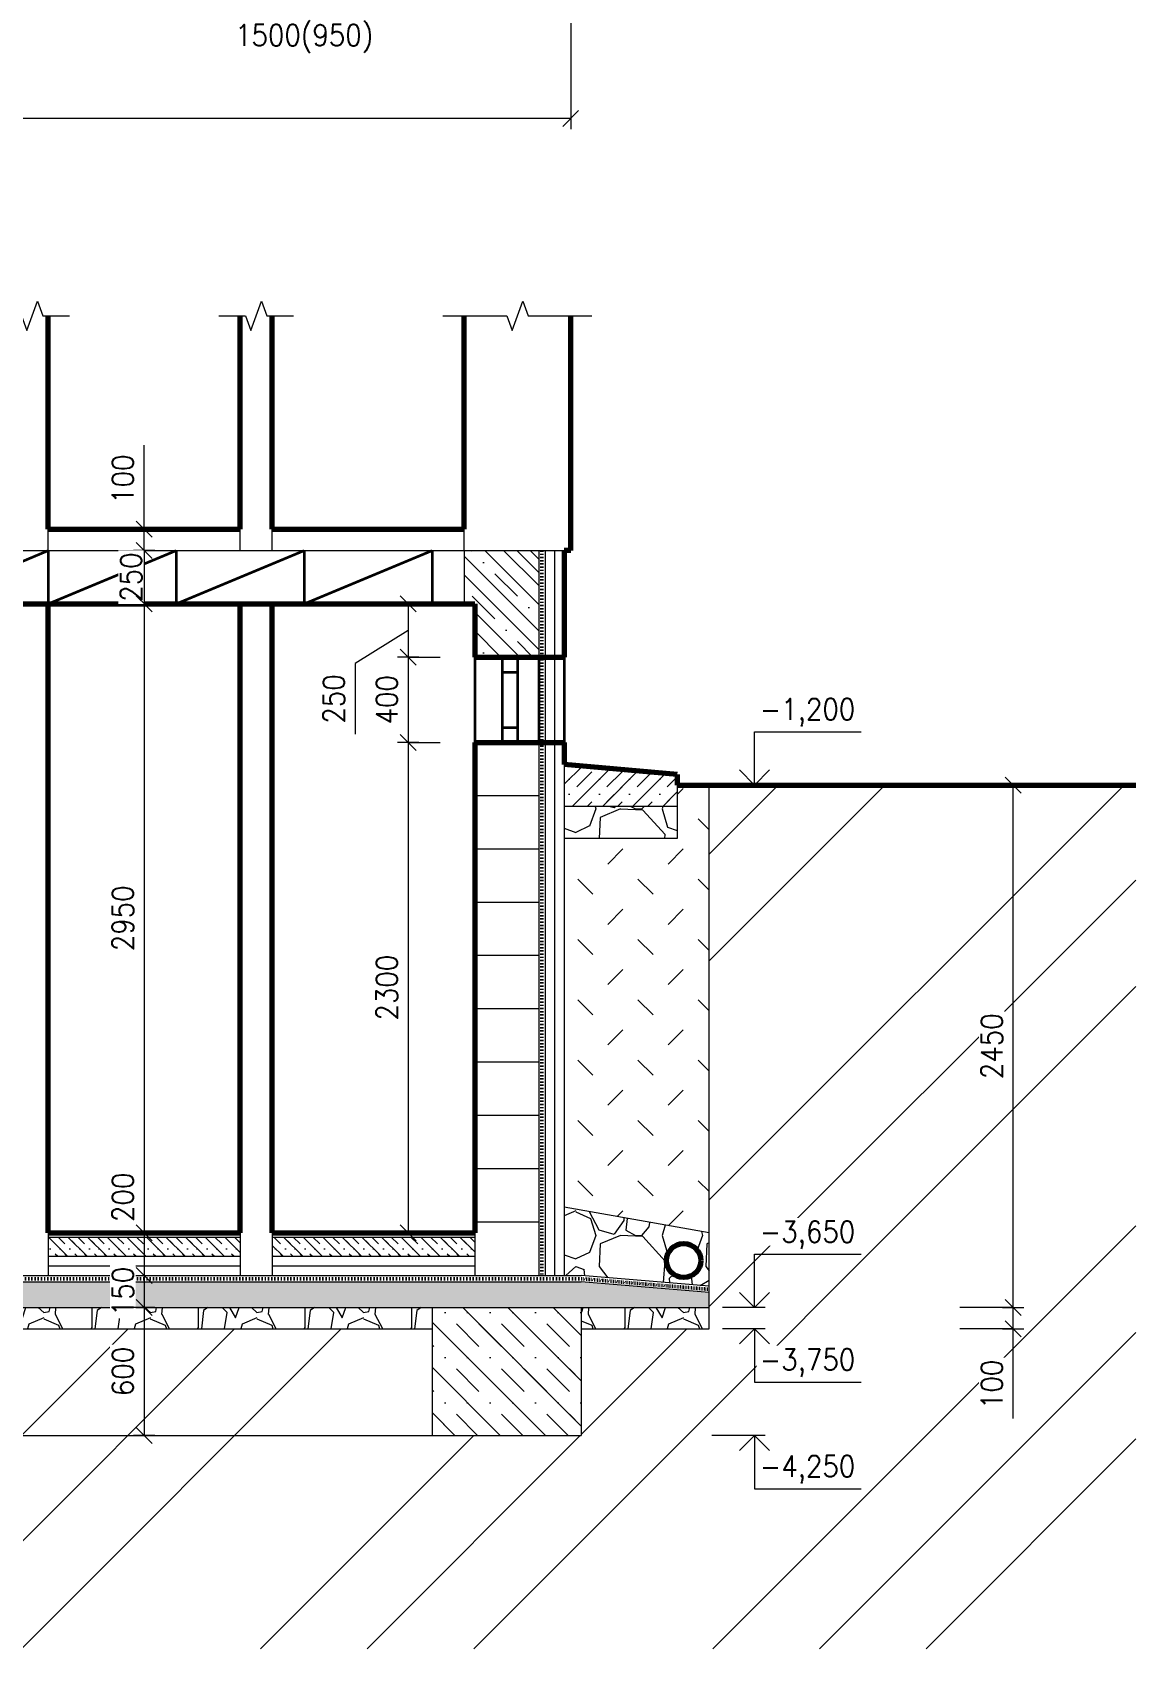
# Model space of a CAD drawing. Header units: millimetres. Extents: x 9557 to 76822, y 14597 to 67378.
# Drawn here: x 25752 to 30927, y 14597 to 22177 of the extents above; entities that cross this region are included whole.
import ezdxf

# ---------------------------------------------------------------- set-up
doc = ezdxf.new("R2010")
doc.units = ezdxf.units.MM
doc.linetypes.add('ACAD_ISO02W100', pattern=[15, 12, -3])
doc.linetypes.add('ACAD_ISO03W100', pattern=[30, 12, -18])
for name, color, linetype, lineweight in [('0.18', 51, 'Continuous', 18), ('0.25', 7, 'Continuous', 25), ('0.35', 6, 'Continuous', 35), ('0.7', 30, 'Continuous', 70), ('Hydroizolácia', 50, 'ACAD_ISO03W100', 50)]:
    doc.layers.add(name, color=color, linetype=linetype, lineweight=lineweight)
doc.styles.add('MyTextStyle', font='romans.shx', dxfattribs={"width": 0.9})
doc.linetypes.add('TEPELNAIZOLACIA', pattern='A,0.004,[1,tepelnaizolacia,S=1,R=360,X=0,Y=0],-400', length=400.004)
doc.dimstyles.new('Standard SK ext', dxfattribs={"dimtxt": 100, "dimasz": 75, "dimexe": 50, "dimexo": 0, "dimgap": 50, "dimtad": 1, "dimdec": 0, "dimrnd": 5, "dimzin": 0, "dimdsep": 46, "dimtxsty": 'MyTextStyle', "dimblk": 'OBLIQUE', "dimcen": 0, "dimclrd": 51, "dimclre": 51, "dimadec": 0, "dimazin": 0, "dimtfac": 1, "dimtdec": 0, "dimtofl": 0, "dimtmove": 0, "dimatfit": 2, "dimfxl": 500, "dimfxlon": 1, "dimtolj": 1, "dimtzin": 0, "dimlwd": 18, "dimlwe": 18, "dimarcsym": 0})
doc.dimstyles.new('Standard SK int', dxfattribs={"dimtxt": 100, "dimasz": 75, "dimexe": 50, "dimexo": 0, "dimgap": 50, "dimtad": 1, "dimdec": 0, "dimrnd": 5, "dimzin": 0, "dimtxsty": 'MyTextStyle', "dimblk": 'OBLIQUE', "dimcen": 0, "dimclrd": 51, "dimclre": 51, "dimadec": 0, "dimazin": 1, "dimtm": 1e-09, "dimtfac": 1, "dimtdec": 0, "dimtofl": 0, "dimtmove": 0, "dimatfit": 2, "dimfxl": 50, "dimfxlon": 1, "dimtfill": 1, "dimtfillclr": 250, "dimtolj": 1, "dimtzin": 0, "dimlwd": 18, "dimlwe": 18, "dimarcsym": 0})
pattern_1 = [(315, (23542.22, 16421.836), (91.9239, -2e-14), []), (315, (23607.217, 16356.836), (45.96194, -8e-15), [65, -32.5, 0, -32.5])]
pattern_2 = [(138.01279, (-12202.314, 70171.437), (-4500, 4000), [67.268, -6659.544]), (94.96974, (-12252.314, 70216.437), (500, -6000), [115.434, -11427.9624]), (42.510447, (-12262.314, 70331.437), (-5500, -5000), [81.394, -8058.0163]), (177.27369, (-12387.314, 70526.437), (10000, -500), [105.119, -10406.779]), (202.833654, (-12492.314, 70531.437), (6000, 2500), [103.0775, -10204.6866]), (267.27369, (-12587.314, 70491.437), (500, 10000), [105.119, -10406.779]), (307.69424, (-12592.314, 70386.437), (-5000, 6500), [139.0145, -13762.4243]), (342.255328, (-12507.314, 70276.437), (11000, -3500), [131.244, -12993.1607]), (31.429566, (-12382.314, 70236.437), (6500, 4000), [105.475, -10442.0366]), (85.23636, (-12292.314, 70291.437), (-500, -5500), [120.416, -5900.3813]), (132.397438, (-12282.314, 70411.437), (-5500, 6000), [155.724, -15416.6875]), (48.814075, (-12392.314, 70031.437), (3000, 3500), [53.1505, -5261.9224]), (81.469234, (-12357.314, 70071.437), (-1000, -6500), [101.1185, -10010.7557]), (135, (-12342.3, 70171.44), (-500, 1e-13), [70.7105, -636.3963]), (113.19859, (-12282.314, 70206.44), (1000, -2500), [38.079, -3769.8076]), (201.80141, (-12297.31, 70241.44), (1500, 500), [53.8515, -2638.731]), (300.96376, (-12347.31, 70221.44), (1000, -1500), [87.4645, -2828.0114]), (71.56505, (-12302.31, 70146.44), (-500, -1000), [63.2455, -1517.8933]), (286.38954, (-12297.314, 70531.437), (1500, -5000), [88.6, -8771.4226]), (340.346176, (-12272.314, 70446.437), (-5500, 2000), [74.3305, -7358.704]), (203.19859, (-12202.314, 70146.44), (2500, 1000), [76.1575, -3731.729]), (253.61046, (-12272.314, 70116.437), (1500, 5000), [88.6, -8771.4226]), (249.44395, (-12607.314, 70531.437), (1000, 2500), [85.44, -4186.562]), (204.77514, (-12637.314, 70451.437), (5500, 2500), [71.589, -7087.3215]), (336.80141, (-12702.314, 70141.44), (2500, -1000), [76.1575, -3731.729]), (287.354025, (-12632.314, 70111.437), (-2000, 6500), [83.8155, -8297.7118]), (339.44395, (-12702.314, 70386.437), (-2500, 1000), [42.72, -4229.282]), (11.30993, (-12702.31, 70171.44), (2000, 500), [25.495, -2524.0148]), (75.96376, (-12677.31, 70176.44), (-500, -1500), [103.0775, -1958.4753]), (96.009006, (-12652.314, 70276.437), (500, -5000), [95.525, -9456.9616]), (213.69007, (-12392.31, 70221.44), (1000, 500), [72.111, -1730.6646]), (263.157227, (-12452.314, 70181.437), (-1000, -8500), [125.897, -12463.7813]), (330.9454, (-12467.314, 70056.437), (-3500, 2000), [51.478, -5096.337]), (360, (-12422.3, 70031.44), (500, 500), [30, -470]), (30.25644, (-12637.314, 70286.437), (-3500, -2000), [69.462, -6876.76]), (318.01279, (-12577.314, 70321.437), (4500, -4000), [134.536, -6592.276]), (270, (-12477.3, 70231.44), (500, -500), [130, -370]), (235.304846, (-12477.314, 70101.437), (-3500, -5000), [79.057, -7826.637]), (164.0546, (-12522.314, 70036.44), (-2000, 500), [72.801, -3567.254]), (117.645975, (-12592.314, 70056.437), (-5000, 9500), [118.5325, -11734.737]), (85.42608, (-12647.314, 70161.437), (500, 6500), [125.3995, -12414.5367])]
pattern_3 = [(138.01279, (-11197.523, 82670.025), (-4500, 4000), [67.268, -6659.544]), (94.96974, (-11247.523, 82715.025), (500, -6000), [115.434, -11427.9624]), (42.510447, (-11257.523, 82830.025), (-5500, -5000), [81.394, -8058.0163]), (177.27369, (-11382.523, 83025.025), (10000, -500), [105.119, -10406.779]), (202.833654, (-11487.523, 83030.025), (6000, 2500), [103.0775, -10204.6866]), (267.27369, (-11582.523, 82990.025), (500, 10000), [105.119, -10406.779]), (307.69424, (-11587.523, 82885.025), (-5000, 6500), [139.0145, -13762.4243]), (342.255328, (-11502.523, 82775.025), (11000, -3500), [131.244, -12993.1607]), (31.429566, (-11377.523, 82735.025), (6500, 4000), [105.475, -10442.0366]), (85.23636, (-11287.523, 82790.025), (-500, -5500), [120.416, -5900.3813]), (132.397438, (-11277.523, 82910.025), (-5500, 6000), [155.724, -15416.6875]), (48.814075, (-11387.523, 82530.025), (3000, 3500), [53.1505, -5261.9224]), (81.469234, (-11352.523, 82570.025), (-1000, -6500), [101.1185, -10010.7557]), (135, (-11337.52, 82670.02), (-500, 1e-13), [70.7105, -636.3963]), (113.19859, (-11277.52, 82705.025), (1000, -2500), [38.079, -3769.8076]), (201.80141, (-11292.52, 82740.02), (1500, 500), [53.8515, -2638.731]), (300.96376, (-11342.52, 82720.025), (1000, -1500), [87.4645, -2828.0114]), (71.56505, (-11297.52, 82645.02), (-500, -1000), [63.2455, -1517.8933]), (286.38954, (-11292.523, 83030.025), (1500, -5000), [88.6, -8771.4226]), (340.346176, (-11267.523, 82945.025), (-5500, 2000), [74.3305, -7358.704]), (203.19859, (-11197.52, 82645.025), (2500, 1000), [76.1575, -3731.729]), (253.61046, (-11267.523, 82615.025), (1500, 5000), [88.6, -8771.4226]), (249.443955, (-11602.52, 83030.025), (1000, 2500), [85.44, -4186.562]), (204.77514, (-11632.523, 82950.025), (5500, 2500), [71.589, -7087.3215]), (336.80141, (-11697.52, 82640.025), (2500, -1000), [76.1575, -3731.729]), (287.354025, (-11627.523, 82610.025), (-2000, 6500), [83.8155, -8297.7118]), (339.443955, (-11697.52, 82885.025), (-2500, 1000), [42.72, -4229.282]), (11.30993, (-11697.52, 82670.02), (2000, 500), [25.495, -2524.0148]), (75.96376, (-11672.52, 82675.02), (-500, -1500), [103.0775, -1958.4753]), (96.009006, (-11647.523, 82775.025), (500, -5000), [95.525, -9456.9616]), (213.69007, (-11387.52, 82720.02), (1000, 500), [72.111, -1730.6646]), (263.157227, (-11447.523, 82680.025), (-1000, -8500), [125.897, -12463.7813]), (330.945396, (-11462.523, 82555.025), (-3500, 2000), [51.478, -5096.337]), (360, (-11417.5, 82530), (500, 500), [30, -470]), (30.256437, (-11632.523, 82785.025), (-3500, -2000), [69.462, -6876.76]), (318.01279, (-11572.523, 82820.025), (4500, -4000), [134.536, -6592.276]), (270, (-11472.5, 82730), (500, -500), [130, -370]), (235.304846, (-11472.523, 82600.025), (-3500, -5000), [79.057, -7826.6372]), (164.0546, (-11517.52, 82535.025), (-2000, 500), [72.801, -3567.254]), (117.645975, (-11587.523, 82555.025), (-5000, 9500), [118.5325, -11734.737]), (85.42608, (-11642.523, 82660.025), (500, 6500), [125.3995, -12414.5367])]

# ---------------------------------------------------------------- blocks, each defined once
blk = doc.blocks.new('_Oblique')
at = {"color": 0, "linetype": 'ByBlock', "lineweight": -2}
blk.add_line((-0.5, -0.5), (0.5, 0.5), dxfattribs=at)
blk = doc.blocks.new('*D3')
at = {"layer": '0.25', "color": 51, "linetype": 'Continuous', "lineweight": 18, "transparency": 16777216}
for p, q in [((26277.2, 19846.8), (26277.2, 20240.4)), ((26327.2, 19846.8), (26227.2, 19846.8)), ((26277.2, 19746.8), (26277.2, 19846.8)), ((26327.2, 19746.8), (26227.2, 19746.8))]:
    blk.add_line(p, q, dxfattribs=at)
at = {"layer": '0.25', "color": 51, "lineweight": 18, "transparency": 16777216, "xscale": 75, "yscale": 75, "zscale": 75}
for p, rotation in [((26277.2, 19846.8), 90), ((26277.2, 19746.8), 270)]:
    blk.add_blockref('_Oblique', p, dxfattribs=dict(at, rotation=rotation))
at = {"layer": '0.25', "color": 0, "transparency": 16777216, "insert": (26177.2, 20081.1), "char_height": 100, "attachment_point": 5, "rotation": 90, "style": 'MyTextStyle', "bg_fill": 3, "box_fill_scale": 1.1, "bg_fill_color": 256, "bg_fill_true_color": 13158600, "bg_fill_transparency": 0}
blk.add_mtext('\\A1;100', dxfattribs=at)
blk = doc.blocks.new('*D4')
at = {"layer": '0.25', "color": 51, "linetype": 'Continuous', "lineweight": 18, "transparency": 16777216}
for p, q in [((27565.1, 19496.8), (27465.1, 19496.8)), ((27515.1, 19496.8), (27515.1, 19246.8)), ((27515.1, 19371.8), (27265.9, 19216.3)), ((27265.9, 19216.3), (27265.9, 18884.9)), ((27565.1, 19246.8), (27465.1, 19246.8))]:
    blk.add_line(p, q, dxfattribs=at)
at = {"layer": '0.25', "color": 51, "lineweight": 18, "transparency": 16777216, "xscale": 75, "yscale": 75, "zscale": 75}
for p, rotation in [((27515.1, 19496.8), 90), ((27515.1, 19246.8), 270)]:
    blk.add_blockref('_Oblique', p, dxfattribs=dict(at, rotation=rotation))
at = {"layer": '0.25', "color": 0, "transparency": 16777216, "insert": (27165.9, 19050.6), "char_height": 100, "attachment_point": 5, "rotation": 90, "style": 'MyTextStyle', "bg_fill": 3, "box_fill_scale": 1.1, "bg_fill_color": 256, "bg_fill_true_color": 13158600, "bg_fill_transparency": 0}
blk.add_mtext('\\A1;250', dxfattribs=at)
blk = doc.blocks.new('*D5')
at = {"layer": '0.25', "color": 51, "linetype": 'Continuous', "lineweight": 18, "transparency": 16777216}
for p, q in [((27565.1, 19246.8), (27465.1, 19246.8)), ((27515.1, 19246.8), (27515.1, 18846.8)), ((27565.1, 18846.8), (27465.1, 18846.8))]:
    blk.add_line(p, q, dxfattribs=at)
at = {"layer": '0.25', "color": 51, "lineweight": 18, "transparency": 16777216, "xscale": 75, "yscale": 75, "zscale": 75}
for p, rotation in [((27515.1, 19246.8), 90), ((27515.1, 18846.8), 270)]:
    blk.add_blockref('_Oblique', p, dxfattribs=dict(at, rotation=rotation))
at = {"layer": '0.25', "color": 0, "transparency": 16777216, "insert": (27415.1, 19046.8), "char_height": 100, "attachment_point": 5, "rotation": 90, "style": 'MyTextStyle', "bg_fill": 3, "box_fill_scale": 1.1, "bg_fill_color": 256, "bg_fill_true_color": 13158600, "bg_fill_transparency": 0}
blk.add_mtext('\\A1;400', dxfattribs=at)
blk = doc.blocks.new('*D6')
at = {"layer": '0.25', "color": 51, "linetype": 'Continuous', "lineweight": 18, "transparency": 16777216}
for p, q in [((27565.1, 18846.8), (27465.1, 18846.8)), ((27515.1, 18846.8), (27515.1, 16546.8)), ((27565.1, 16546.8), (27465.1, 16546.8))]:
    blk.add_line(p, q, dxfattribs=at)
at = {"layer": '0.25', "color": 51, "lineweight": 18, "transparency": 16777216, "xscale": 75, "yscale": 75, "zscale": 75}
for p, rotation in [((27515.1, 18846.8), 90), ((27515.1, 16546.8), 270)]:
    blk.add_blockref('_Oblique', p, dxfattribs=dict(at, rotation=rotation))
at = {"layer": '0.25', "color": 0, "transparency": 16777216, "insert": (27415.1, 17696.8), "char_height": 100, "attachment_point": 5, "rotation": 90, "style": 'MyTextStyle', "bg_fill": 3, "box_fill_scale": 1.1, "bg_fill_color": 256, "bg_fill_true_color": 13158600, "bg_fill_transparency": 0}
blk.add_mtext('\\A1;2300', dxfattribs=at)
blk = doc.blocks.new('*D7')
at = {"layer": '0.25', "color": 51, "linetype": 'Continuous', "lineweight": 18, "transparency": 16777216}
for p, q in [((26327.2, 19496.8), (26227.2, 19496.8)), ((26277.2, 19496.8), (26277.2, 16546.8)), ((26327.2, 16546.8), (26227.2, 16546.8))]:
    blk.add_line(p, q, dxfattribs=at)
at = {"layer": '0.25', "color": 51, "lineweight": 18, "transparency": 16777216, "xscale": 75, "yscale": 75, "zscale": 75}
for p, rotation in [((26277.2, 19496.8), 90), ((26277.2, 16546.8), 270)]:
    blk.add_blockref('_Oblique', p, dxfattribs=dict(at, rotation=rotation))
at = {"layer": '0.25', "color": 0, "transparency": 16777216, "insert": (26177.2, 18021.8), "char_height": 100, "attachment_point": 5, "rotation": 90, "style": 'MyTextStyle', "bg_fill": 3, "box_fill_scale": 1.1, "bg_fill_color": 256, "bg_fill_true_color": 13158600, "bg_fill_transparency": 0}
blk.add_mtext('\\A1;2950', dxfattribs=at)
blk = doc.blocks.new('*D8')
at = {"layer": '0.25', "color": 51, "linetype": 'Continuous', "lineweight": 18, "transparency": 16777216}
for p, q in [((26327.2, 16546.8), (26227.2, 16546.8)), ((26277.2, 16546.8), (26277.2, 16346.8)), ((26227.2, 16346.8), (26327.2, 16346.8))]:
    blk.add_line(p, q, dxfattribs=at)
at = {"layer": '0.25', "color": 51, "lineweight": 18, "transparency": 16777216, "xscale": 75, "yscale": 75, "zscale": 75, "rotation": 270}
blk.add_blockref('_Oblique', (26277.2, 16346.8), dxfattribs=at)
at = {"layer": '0.25', "color": 0, "transparency": 16777216, "insert": (26177.2, 16713.3), "char_height": 100, "attachment_point": 5, "rotation": 90, "style": 'MyTextStyle', "bg_fill": 3, "box_fill_scale": 1.1, "bg_fill_color": 256, "bg_fill_true_color": 13158600, "bg_fill_transparency": 0}
blk.add_mtext('\\A1;200', dxfattribs=at)
at = {"layer": '0.25', "color": 51, "lineweight": 18, "transparency": 16777216, "xscale": 75, "yscale": 75, "zscale": 75, "rotation": 90}
blk.add_blockref('_Oblique', (26277.2, 16546.8), dxfattribs=at)
blk = doc.blocks.new('*D9')
at = {"layer": '0.25', "color": 51, "linetype": 'Continuous', "lineweight": 18, "transparency": 16777216}
for p, q in [((26227.2, 16346.8), (26327.2, 16346.8)), ((26277.2, 16346.8), (26277.2, 16196.8)), ((26327.2, 16196.8), (26227.2, 16196.8))]:
    blk.add_line(p, q, dxfattribs=at)
at = {"layer": '0.25', "color": 0, "transparency": 16777216, "insert": (26177.2, 16271.8), "char_height": 100, "attachment_point": 5, "rotation": 90, "style": 'MyTextStyle', "bg_fill": 3, "box_fill_scale": 1.1, "bg_fill_color": 256, "bg_fill_true_color": 13158600, "bg_fill_transparency": 0}
blk.add_mtext('\\A1;150', dxfattribs=at)
at = {"layer": '0.25', "color": 51, "lineweight": 18, "transparency": 16777216, "xscale": 75, "yscale": 75, "zscale": 75}
for p, rotation in [((26277.2, 16346.8), 90), ((26277.2, 16196.8), 270)]:
    blk.add_blockref('_Oblique', p, dxfattribs=dict(at, rotation=rotation))
blk = doc.blocks.new('*D10')
at = {"layer": '0.25', "color": 51, "linetype": 'Continuous', "lineweight": 18, "transparency": 16777216}
for p, q in [((26327.2, 16196.8), (26227.2, 16196.8)), ((26277.2, 16196.8), (26277.2, 15596.8)), ((26327.2, 15596.8), (26227.2, 15596.8))]:
    blk.add_line(p, q, dxfattribs=at)
at = {"layer": '0.25', "color": 51, "lineweight": 18, "transparency": 16777216, "xscale": 75, "yscale": 75, "zscale": 75}
for p, rotation in [((26277.2, 16196.8), 90), ((26277.2, 15596.8), 270)]:
    blk.add_blockref('_Oblique', p, dxfattribs=dict(at, rotation=rotation))
at = {"layer": '0.25', "color": 0, "transparency": 16777216, "insert": (26177.2, 15896.8), "char_height": 100, "attachment_point": 5, "rotation": 90, "style": 'MyTextStyle', "bg_fill": 3, "box_fill_scale": 1.1, "bg_fill_color": 256, "bg_fill_true_color": 13158600, "bg_fill_transparency": 0}
blk.add_mtext('\\A1;600', dxfattribs=at)
blk = doc.blocks.new('*D15')
at = {"layer": '0.25', "color": 51, "linetype": 'Continuous', "lineweight": 18, "transparency": 16777216}
for p, q in [((30302.2, 18646.8), (30402.2, 18646.8)), ((30352.2, 16196.8), (30352.2, 18646.8)), ((30302.2, 16196.8), (30402.2, 16196.8))]:
    blk.add_line(p, q, dxfattribs=at)
at = {"layer": '0.25', "color": 51, "lineweight": 18, "transparency": 16777216, "xscale": 75, "yscale": 75, "zscale": 75}
for p, rotation in [((30352.2, 18646.8), 90), ((30352.2, 16196.8), 270)]:
    blk.add_blockref('_Oblique', p, dxfattribs=dict(at, rotation=rotation))
at = {"layer": '0.25', "color": 0, "transparency": 16777216, "insert": (30252.2, 17421.8), "char_height": 100, "attachment_point": 5, "rotation": 90, "style": 'MyTextStyle', "bg_fill": 3, "box_fill_scale": 1.1, "bg_fill_color": 256, "bg_fill_true_color": 13158600, "bg_fill_transparency": 0}
blk.add_mtext('\\A1;2450', dxfattribs=at)
blk = doc.blocks.new('*D16')
at = {"layer": '0.25', "color": 51, "linetype": 'Continuous', "lineweight": 18, "transparency": 16777216}
for p, q in [((30302.2, 16196.8), (30402.2, 16196.8)), ((30352.2, 16096.8), (30352.2, 16196.8)), ((30302.2, 16096.8), (30402.2, 16096.8)), ((30352.2, 15676.9), (30352.2, 16096.8))]:
    blk.add_line(p, q, dxfattribs=at)
at = {"layer": '0.25', "color": 51, "lineweight": 18, "transparency": 16777216, "xscale": 75, "yscale": 75, "zscale": 75}
for p, rotation in [((30352.2, 16196.8), 90), ((30352.2, 16096.8), 270)]:
    blk.add_blockref('_Oblique', p, dxfattribs=dict(at, rotation=rotation))
at = {"layer": '0.25', "color": 0, "transparency": 16777216, "insert": (30252.2, 15836.2), "char_height": 100, "attachment_point": 5, "rotation": 90, "style": 'MyTextStyle', "bg_fill": 3, "box_fill_scale": 1.1, "bg_fill_color": 256, "bg_fill_true_color": 13158600, "bg_fill_transparency": 0}
blk.add_mtext('\\A1;100', dxfattribs=at)
blk = doc.blocks.new('*D2')
at = {"layer": '0.25', "color": 51, "linetype": 'Continuous', "lineweight": 18, "transparency": 16777216}
for p, q in [((26327.2, 19746.8), (26227.2, 19746.8)), ((26277.2, 19746.8), (26277.2, 19496.8)), ((26327.2, 19496.8), (26227.2, 19496.8))]:
    blk.add_line(p, q, dxfattribs=at)
at = {"layer": '0.25', "color": 0, "transparency": 16777216, "insert": (26215.1, 19621.8), "char_height": 100, "attachment_point": 5, "rotation": 90, "style": 'MyTextStyle', "bg_fill": 3, "box_fill_scale": 1.1, "bg_fill_color": 256, "bg_fill_true_color": 13158600, "bg_fill_transparency": 0}
blk.add_mtext('\\A1;250', dxfattribs=at)
at = {"layer": '0.25', "color": 51, "lineweight": 18, "transparency": 16777216, "xscale": 75, "yscale": 75, "zscale": 75}
for p, rotation in [((26277.2, 19746.8), 90), ((26277.2, 19496.8), 270)]:
    blk.add_blockref('_Oblique', p, dxfattribs=dict(at, rotation=rotation))
blk = doc.blocks.new('*D100')
at = {"layer": '0.25', "color": 51, "linetype": 'Continuous', "lineweight": 18, "ltscale": 2, "transparency": 16777216}
for p, q in [((26527.2, 22772.8), (26527.2, 22222.8)), ((27527.2, 22772.8), (27527.2, 22222.8)), ((26527.2, 22272.8), (27527.2, 22272.8))]:
    blk.add_line(p, q, dxfattribs=at)
at = {"layer": '0.25', "color": 51, "lineweight": 18, "ltscale": 2, "transparency": 16777216, "xscale": 75, "yscale": 75, "zscale": 75, "rotation": 180}
blk.add_blockref('_Oblique', (26527.2, 22272.8), dxfattribs=at)
at = {"layer": '0.25', "color": 51, "lineweight": 18, "ltscale": 2, "transparency": 16777216, "xscale": 75, "yscale": 75, "zscale": 75}
blk.add_blockref('_Oblique', (27527.2, 22272.8), dxfattribs=at)
at = {"layer": '0.25', "color": 0, "ltscale": 2, "transparency": 16777216, "char_height": 100, "attachment_point": 5, "style": 'MyTextStyle', "bg_fill": 3, "box_fill_scale": 1.1, "bg_fill_color": 256, "bg_fill_true_color": 13158600, "bg_fill_transparency": 0}
for s, insert in [('\\A1;1000', (27027.2, 22372.8)), ('\\A1;1500(950)', (27027.2, 22146.6))]:
    blk.add_mtext(s, dxfattribs=dict(at, insert=insert))
blk = doc.blocks.new('*D102')
at = {"layer": '0.25', "color": 51, "linetype": 'Continuous', "lineweight": 18, "ltscale": 2, "transparency": 16777216}
for p, q in [((17477.2, 22272.8), (17477.2, 21722.8)), ((28277.2, 22272.8), (28277.2, 21722.8)), ((28277.2, 21772.8), (17477.2, 21772.8))]:
    blk.add_line(p, q, dxfattribs=at)
at = {"layer": '0.25', "color": 51, "lineweight": 18, "ltscale": 2, "transparency": 16777216, "xscale": 75, "yscale": 75, "zscale": 75, "rotation": 180}
blk.add_blockref('_Oblique', (17477.2, 21772.8), dxfattribs=at)
at = {"layer": '0.25', "color": 51, "lineweight": 18, "ltscale": 2, "transparency": 16777216, "xscale": 75, "yscale": 75, "zscale": 75}
blk.add_blockref('_Oblique', (28277.2, 21772.8), dxfattribs=at)
at = {"layer": '0.25', "color": 0, "ltscale": 2, "transparency": 16777216, "insert": (22877.2, 21872.8), "char_height": 100, "attachment_point": 5, "style": 'MyTextStyle', "bg_fill": 3, "box_fill_scale": 1.1, "bg_fill_color": 256, "bg_fill_true_color": 13158600, "bg_fill_transparency": 0}
blk.add_mtext('\\A1;10800', dxfattribs=at)

msp = doc.modelspace()

# ---------------------------------------------------------------- hatches: boundary and pattern name
at = {"layer": '0.18'}
h = msp.add_hatch(dxfattribs=at)
h.set_pattern_fill('BETONSVYSTUZOU', color=256, scale=150, angle=-90, pattern_type=2)
h.set_pattern_definition([(315, (-12702.31, 70381.44), (212.13203, -4e-14), []), (315, (-12702.31, 70231.44), (318.19805, -106.066), [150, -75, 0, -75]), (315, (-12702.31, 70081.44), (212.13203, -4e-14), [])])
h.paths.add_polyline_path([(27777.2, 19496.8), (27827.2, 19496.8), (27827.2, 19246.8), (28127.2, 19246.8), (28127.2, 19746.8), (27777.2, 19746.8)])
h = msp.add_hatch(dxfattribs=at)
h.set_pattern_fill('BETONBEZVYSTUZE', color=256, scale=100, pattern_type=2)
h.set_pattern_definition([(45, (28347.22, 18750.84), (3e-14, 141.421), []), (45, (28447.217, 18850.84), (2e-14, 70.7107), [100, -50, 0, -50])])
h.paths.add_polyline_path([(28777.2, 18546.8), (28777.2, 18696.8), (28247.2, 18743.2), (28247.2, 18546.8)])
h = msp.add_hatch(dxfattribs=at)
h.set_pattern_fill('ZEMINAPOVODNA', color=256, scale=500, pattern_type=2)
h.set_pattern_definition([(45, (-12702.3, 70531.4), (5e-13, 2121.32), []), (45, (-12202.3, 70531.4), (5e-13, 2121.32), []), (45, (-11702.3, 70531.4), (5e-13, 2121.32), [])])
h.paths.add_polyline_path([(30927.2, 14596.8), (30927.2, 18646.8), (28927.2, 18646.8), (28927.2, 16096.8), (28327.2, 16096.8), (28327.2, 15596.8), (27627.2, 15596.8), (27627.2, 16096.8), (24077.2, 16096.8), (24077.2, 15696.8), (23277.2, 15696.8), (23277.2, 16096.8), (19777.2, 16096.8), (19777.2, 15796.8), (19477.2, 15796.8), (19477.2, 16096.8), (18127.2, 16096.8), (18127.2, 15596.8), (17427.2, 15596.8), (17427.2, 16096.8), (16827.2, 16096.8), (16827.2, 18646.8), (14527.2, 18646.8), (14527.2, 17646.8), (14237.2, 17646.8), (14237.2, 18646.8), (13237.2, 18646.8), (13237.2, 14596.8)])
h = msp.add_hatch(dxfattribs=at)
h.set_pattern_fill('ZEMINANASYPANA', color=256, scale=100, angle=-90, pattern_type=2)
h.set_pattern_definition([(315, (-12702.31, 70531.44), (282.8427, -5e-14), [100, -300]), (45, (-12560.9, 70319.34), (7e-14, 282.8427), [100, -300])])
h.paths.add_polyline_path([(28927.2, 18646.8), (28777.2, 18646.8), (28777.2, 18396.8), (28247.2, 18396.8), (28247.2, 16666.7), (28927.2, 16546.8)])
h = msp.add_hatch(dxfattribs=at)
h.set_pattern_fill('GRAVEL', color=256, scale=500, angle=-90)
h.set_pattern_definition(pattern_2)
h.paths.add_polyline_path([(28777.2, 18396.8), (28777.2, 18546.8), (28247.2, 18546.8), (28247.2, 18396.8)])
h = msp.add_hatch(dxfattribs=at)
h.set_pattern_fill('GRAVEL', color=256, scale=500, angle=-90)
h.set_pattern_definition(pattern_2)
h.paths.add_polyline_path([(28327.2, 16346.8), (28247.2, 16346.8), (28247.2, 16666.7), (28927.2, 16546.8), (28927.2, 16296.8)])
h.paths.add_polyline_path([(28807.2, 16336.8, 1), (28807.2, 16496.8, 1)], flags=16)
h = msp.add_hatch(dxfattribs=at)
h.set_pattern_fill('BETONBEZVYSTUZE', color=256, scale=65, angle=-90, pattern_type=2)
h.set_pattern_definition(pattern_1)
h.paths.add_polyline_path([(25827.2, 16526.8), (25827.2, 16436.8), (26727.2, 16436.8), (26727.2, 16526.8)])
h = msp.add_hatch(dxfattribs=at)
h.set_pattern_fill('BETONBEZVYSTUZE', color=256, scale=65, angle=-90, pattern_type=2)
h.set_pattern_definition(pattern_1)
h.paths.add_polyline_path([(27827.2, 16436.8), (27827.2, 16526.8), (26877.2, 16526.8), (26877.2, 16436.8)])
h = msp.add_hatch(dxfattribs=at)
h.set_pattern_fill('BETONBEZVYSTUZE', color=256, scale=75, pattern_type=2)
h.set_pattern_definition([(45, (17502.22, 16251.836), (3e-14, 106.066), []), (45, (17577.217, 16326.836), (1e-14, 53.03301), [75, -37.5, 0, -37.5])])
h.paths.add_polyline_path([(19477.2, 16196.8), (19477.2, 16316.8), (17427.2, 16316.8), (16827.2, 16266.8), (16827.2, 16196.8)])
h.paths.add_polyline_path([(19777.2, 16316.8), (19777.2, 16196.8), (28927.2, 16196.8), (28927.2, 16266.8), (28327.2, 16316.8)])
h = msp.add_hatch(dxfattribs=at)
h.set_pattern_fill('GRAVEL', color=256, scale=500, angle=-90)
h.set_pattern_definition(pattern_3)
h.paths.add_polyline_path([(27627.2, 16096.8), (27627.2, 16196.8), (24077.2, 16196.8), (24077.2, 16096.8)])
h = msp.add_hatch(dxfattribs=at)
h.set_pattern_fill('BETONBEZVYSTUZE', color=256, scale=150, angle=-90, pattern_type=2)
h.set_pattern_definition([(315, (-11547.52, 82880.02), (212.13203, -4e-14), []), (315, (-11397.52, 82730.025), (106.06602, -2e-14), [150, -75, 0, -75])])
h.paths.add_polyline_path([(28327.2, 16196.8), (27627.2, 16196.8), (27627.2, 15596.8), (28327.2, 15596.8)])
h = msp.add_hatch(dxfattribs=at)
h.set_pattern_fill('GRAVEL', color=256, scale=500, angle=-90)
h.set_pattern_definition(pattern_3)
h.paths.add_polyline_path([(28327.2, 16196.8), (28327.2, 16096.8), (28927.2, 16096.8), (28927.2, 16196.8)])

# ---------------------------------------------------------------- linework, layer by layer
for p, q in [((25827.2, 19746.8), (25827.2, 19846.8)), ((26727.2, 19746.8), (26727.2, 19846.8)), ((26877.2, 19746.8), (26877.2, 19846.8)), ((27777.2, 19746.8), (27777.2, 19846.8)), ((17927.2, 19746.8), (28247.2, 19746.8)), ((27777.2, 19746.8), (27777.2, 19496.8)), ((28127.2, 19746.8), (28127.2, 19246.8)), ((28157.2, 19746.8), (28157.2, 19246.8)), ((27515.1, 19246.8), (27665.1, 19246.8)), ((28157.2, 19246.8), (28157.2, 18846.8)), ((29139.7, 18646.8), (29139.7, 18896.8)), ((29139.7, 18896.8), (29639.7, 18896.8)), ((27515.1, 18846.8), (27665.1, 18846.8)), ((28127.2, 18846.8), (28127.2, 16346.8)), ((28157.2, 18846.8), (28157.2, 16346.8)), ((28247.2, 18743.2), (28247.2, 16346.8)), ((28777.2, 18646.8), (28777.2, 18546.8)), ((28927.2, 16196.8), (28927.2, 18646.8)), ((29139.7, 18646.8), (29069, 18717.5)), ((29139.7, 18646.8), (29210.4, 18717.5)), ((28777.2, 18546.8), (28247.2, 18546.8)), ((28777.2, 18546.8), (28777.2, 18396.8)), ((28777.2, 18396.8), (28247.2, 18396.8)), ((28927.2, 16546.8), (28247.2, 16666.7)), ((25827.2, 16546.8), (25827.2, 16346.8)), ((25827.2, 16526.8), (26727.2, 16526.8)), ((26727.2, 16546.8), (26727.2, 16346.8)), ((26877.2, 16546.8), (26877.2, 16346.8)), ((26877.2, 16526.8), (27827.2, 16526.8)), ((27827.2, 16546.8), (27827.2, 16346.8)), ((25827.2, 16436.8), (26727.2, 16436.8)), ((26877.2, 16436.8), (27827.2, 16436.8)), ((29139.7, 16196.8), (29139.7, 16446.8)), ((29139.7, 16446.8), (29639.7, 16446.8)), ((19777.2, 16346.8), (28327.2, 16346.8)), ((19777.2, 16316.8), (28327.2, 16316.8)), ((28927.2, 16296.8), (28327.2, 16346.8)), ((28927.2, 16266.8), (28327.2, 16316.8)), ((29139.7, 16196.8), (29069, 16267.5)), ((29139.7, 16196.8), (29210.4, 16267.5)), ((19777.2, 16196.8), (28927.2, 16196.8)), ((27627.2, 16196.8), (27627.2, 15596.8)), ((28327.2, 16196.8), (28327.2, 15596.8)), ((28927.2, 16096.8), (28927.2, 16196.8)), ((29189.7, 16196.8), (28989.7, 16196.8)), ((30352.2, 16196.8), (30102.2, 16196.8)), ((24077.2, 16096.8), (27627.2, 16096.8)), ((28327.2, 16096.8), (28927.2, 16096.8)), ((29189.7, 16096.8), (28989.7, 16096.8)), ((29139.7, 16096.8), (29069, 16026.1)), ((29139.7, 16096.8), (29139.7, 15846.8)), ((29139.7, 16096.8), (29210.4, 16026.1)), ((30352.2, 16096.8), (30102.2, 16096.8)), ((29139.7, 15846.8), (29639.7, 15846.8)), ((27627.2, 15596.8), (28327.2, 15596.8)), ((29189.7, 15596.8), (28939.7, 15596.8)), ((29139.7, 15596.8), (29069, 15526.1)), ((29139.7, 15596.8), (29139.7, 15346.8)), ((29139.7, 15596.8), (29210.4, 15526.1)), ((29139.7, 15346.8), (29639.7, 15346.8))]:
    msp.add_line(p, q, dxfattribs=at)
at = {"layer": '0.18', "linetype": 'TEPELNAIZOLACIA', "ltscale": 0.0033}
for p, q in [((28202.2, 16346.8), (28202.2, 19746.8)), ((25827.2, 16391.8), (26727.2, 16391.8)), ((26877.2, 16391.8), (27827.2, 16391.8))]:
    msp.add_line(p, q, dxfattribs=at)
at = {"layer": '0.18', "linetype": 'ACAD_ISO02W100', "ltscale": 0.25}
for p, q in [((28127.2, 18596.8), (27827.2, 18596.8)), ((28127.2, 18346.8), (27827.2, 18346.8)), ((28127.2, 18096.8), (27827.2, 18096.8)), ((28127.2, 17846.8), (27827.2, 17846.8)), ((28127.2, 17596.8), (27827.2, 17596.8)), ((28127.2, 17346.8), (27827.2, 17346.8)), ((28127.2, 17096.8), (27827.2, 17096.8)), ((28127.2, 16846.8), (27827.2, 16846.8)), ((28127.2, 16596.8), (27827.2, 16596.8))]:
    msp.add_line(p, q, dxfattribs=at)
at = {"layer": '0.18', "linetype": 'ACAD_ISO02W100', "ltscale": 0.5}
msp.add_line((18127.2, 15596.8), (27627.2, 15596.8), dxfattribs=at)
at = {"layer": '0.18', "linetype": 'Continuous'}
for points in [[(25577.2, 20846.8), (25702.2, 20846.8), (25727.2, 20778.1), (25777.2, 20915.5), (25802.2, 20846.8), (25927.2, 20846.8)], [(26627.2, 20846.8), (26752.2, 20846.8), (26777.2, 20778.1), (26827.2, 20915.5), (26852.2, 20846.8), (26977.2, 20846.8)], [(27677.2, 20846.8), (27977.2, 20846.8), (28002.2, 20778.1), (28052.2, 20915.5), (28077.2, 20846.8), (28377.2, 20846.8)]]:
    msp.add_lwpolyline(points, dxfattribs=at)
at = {"layer": '0.35'}
for p, q in [((25227.2, 19496.8), (25827.2, 19746.8)), ((25827.2, 19746.8), (25827.2, 19496.8)), ((25827.2, 19496.8), (26427.2, 19746.8)), ((26427.2, 19746.8), (26427.2, 19496.8)), ((26427.2, 19496.8), (27027.2, 19746.8)), ((27027.2, 19746.8), (27027.2, 19496.8)), ((27027.2, 19496.8), (27627.2, 19746.8)), ((27627.2, 19746.8), (27627.2, 19496.8)), ((27827.2, 19246.8), (27827.2, 18846.8)), ((27957.2, 18846.8), (27957.2, 19246.8)), ((28027.2, 19246.8), (28027.2, 18846.8)), ((28127.2, 19246.8), (28127.2, 18846.8)), ((28247.2, 19246.8), (28247.2, 18846.8)), ((27957.2, 19176.8), (28027.2, 19176.8)), ((27957.2, 18916.8), (28027.2, 18916.8))]:
    msp.add_line(p, q, dxfattribs=at)
at = {"layer": '0.7'}
for p, q in [((25827.2, 19846.8), (25827.2, 20846.8)), ((26727.2, 19846.8), (26727.2, 20846.8)), ((26877.2, 19846.8), (26877.2, 20846.8)), ((27777.2, 19846.8), (27777.2, 20846.8)), ((28277.2, 19746.8), (28277.2, 20846.8)), ((25827.2, 19846.8), (26727.2, 19846.8)), ((26877.2, 19846.8), (27777.2, 19846.8)), ((28247.2, 19746.8), (28247.2, 19246.8)), ((28277.2, 19746.8), (28247.2, 19746.8)), ((23877.2, 19496.8), (27827.2, 19496.8)), ((25827.2, 16546.8), (25827.2, 19496.8)), ((26727.2, 16546.8), (26727.2, 19496.8)), ((26877.2, 16546.8), (26877.2, 19496.8)), ((27827.2, 19496.8), (27827.2, 19246.8)), ((27827.2, 19246.8), (28247.2, 19246.8)), ((27827.2, 18846.8), (27827.2, 16546.8)), ((27827.2, 18846.8), (28247.2, 18846.8)), ((28247.2, 18846.8), (28247.2, 18743.2)), ((28777.2, 18696.8), (28247.2, 18743.2)), ((28777.2, 18696.8), (28777.2, 18646.8)), ((28777.2, 18646.8), (30927.2, 18646.8)), ((25827.2, 16546.8), (26727.2, 16546.8)), ((26877.2, 16546.8), (27827.2, 16546.8))]:
    msp.add_line(p, q, dxfattribs=at)
msp.add_circle((28807.2, 16416.8), 80, dxfattribs=at)
at = {"layer": 'Hydroizolácia', "ltscale": 0.5}
for p, q in [((28142.2, 19746.8), (28142.2, 16346.8)), ((19777.2, 16331.8), (28327.2, 16331.8))]:
    msp.add_line(p, q, dxfattribs=at)
at = {"layer": 'Hydroizolácia', "ltscale": 0.25}
msp.add_line((28327.2, 16331.8), (28927.2, 16281.8), dxfattribs=at)

# ---------------------------------------------------------------- dimensions: what is measured, and where the dimension line sits
at = {"layer": '0.25', "ltscale": 2}
dim = msp.add_linear_dim(base=(27527.2, 22272.8), p1=(26527.2, 23522.8), p2=(27527.2, 23522.8), angle=180, text='<>\\X1500(950)', dimstyle='Standard SK ext', override={"dimtmove": 1, "dimtfill": 1}, dxfattribs=at)
dim.commit()
dim.dimension.update_dxf_attribs({"geometry": '*D100', "text_midpoint": (27027.2, 22272.8)})

# ---------------------------------------------------------------- next in the draw order: texts
at = {"layer": '0.25', "char_height": 100, "attachment_point": 7, "style": 'MyTextStyle', "bg_fill": 3, "box_fill_scale": 1.15, "bg_fill_color": 256, "bg_fill_transparency": 0}
for s, insert in [('{\\Fromans|c238;-1,200}', (29164.7, 18921.8)), ('{\\Fromans|c238;-3,650}', (29164.7, 16471.8)), ('{\\Fromans|c238;-3,750}', (29164.7, 15871.8)), ('{\\Fromans|c238;-4,250}', (29164.7, 15371.8))]:
    msp.add_mtext_dynamic_manual_height_columns(s, width=475, gutter_width=500, heights=[0], dxfattribs=dict(at, insert=insert))

# ---------------------------------------------------------------- next in the draw order: dimensions: what is measured, and where the dimension line sits
at = {"layer": '0.25', "ltscale": 2}
dim = msp.add_linear_dim(base=(17477.2, 21772.8), p1=(28277.2, 23522.8), p2=(17477.2, 23522.8), angle=180, dimstyle='Standard SK ext', override={"dimtmove": 1, "dimtfill": 1}, dxfattribs=at)
dim.commit()
dim.dimension.update_dxf_attribs({"geometry": '*D102', "text_midpoint": (22877.2, 21872.8)})
at = {"layer": '0.25'}
for base, p1, p2, override, picture, middle in [((26277.2, 19746.8), (27777.2, 19846.8), (27777.2, 19746.8), {"dimtfill": 1}, '*D3', (26277.2, 20081.1)), ((27515.1, 19246.8), (27827.2, 19496.8), (27827.2, 19246.8), {"dimtmove": 1, "dimtfill": 1, "dimtfillclr": 51}, '*D4', (27265.9, 19166.3))]:
    dim = msp.add_linear_dim(base=base, p1=p1, p2=p2, angle=270, dimstyle='Standard SK int', override=override, dxfattribs=at)
    dim.commit()
    dim.dimension.update_dxf_attribs({"geometry": picture, "text_midpoint": middle, "dimtype": 160})

# ---------------------------------------------------------------- next in the draw order: dimensions: what is measured, and where the dimension line sits
for base, p1, p2, override, picture, middle in [((27515.1, 18846.8), (27827.2, 19246.8), (27827.2, 18846.8), {"dimtmove": 1, "dimtfill": 1}, '*D5', (27415.1, 19046.8)), ((30352.2, 18646.8), (28927.2, 16196.8), (28927.2, 18646.8), {"dimtfill": 1}, '*D15', (30252.2, 17421.8))]:
    dim = msp.add_linear_dim(base=base, p1=p1, p2=p2, angle=270, dimstyle='Standard SK int', override=override, dxfattribs=at)
    dim.commit()
    dim.dimension.update_dxf_attribs({"geometry": picture, "text_midpoint": middle})

# ---------------------------------------------------------------- next in the draw order: dimensions: what is measured, and where the dimension line sits
dim = msp.add_linear_dim(base=(27515.1, 16546.8), p1=(27827.2, 18846.8), p2=(27827.2, 16546.8), angle=270, dimstyle='Standard SK int', override={"dimtmove": 1, "dimtfill": 1}, dxfattribs=at)
dim.commit()
dim.dimension.update_dxf_attribs({"geometry": '*D6', "text_midpoint": (27415.1, 17696.8)})
dim = msp.add_linear_dim(base=(30352.2, 16196.8), p1=(28927.2, 16096.8), p2=(28927.2, 16196.8), angle=270, dimstyle='Standard SK int', override={"dimtmove": 1, "dimtfill": 1}, dxfattribs=at)
dim.commit()
dim.dimension.update_dxf_attribs({"geometry": '*D16', "text_midpoint": (30412.4, 15836.2), "dimtype": 160})

# ---------------------------------------------------------------- next in the draw order: dimensions: what is measured, and where the dimension line sits
dim = msp.add_linear_dim(base=(26277.2, 16546.8), p1=(27827.2, 19496.8), p2=(26877.2, 16546.8), angle=270, dimstyle='Standard SK int', override={"dimtmove": 1, "dimtfill": 1}, dxfattribs=at)
dim.commit()
dim.dimension.update_dxf_attribs({"geometry": '*D7', "text_midpoint": (26177.2, 18021.8)})

# ---------------------------------------------------------------- next in the draw order: dimensions: what is measured, and where the dimension line sits
for base, p1, p2, override, picture, middle in [((26277.2, 19496.8), (27777.2, 19746.8), (27827.2, 19496.8), {"dimtmove": 1, "dimtfill": 1, "dimtfillclr": 51}, '*D2', (26315.1, 19621.8)), ((26277.2, 16346.8), (26877.2, 16546.8), (25827.2, 16346.8), {"dimtmove": 1, "dimtfill": 1}, '*D8', (26277.2, 16713.3))]:
    dim = msp.add_linear_dim(base=base, p1=p1, p2=p2, angle=270, dimstyle='Standard SK int', override=override, dxfattribs=at)
    dim.commit()
    dim.dimension.update_dxf_attribs({"geometry": picture, "text_midpoint": middle, "dimtype": 160})

# ---------------------------------------------------------------- next in the draw order: dimensions: what is measured, and where the dimension line sits
dim = msp.add_linear_dim(base=(26277.2, 16196.8), p1=(25827.2, 16346.8), p2=(27627.2, 16196.8), angle=270, dimstyle='Standard SK int', override={"dimtmove": 1, "dimtfill": 1}, dxfattribs=at)
dim.commit()
dim.dimension.update_dxf_attribs({"geometry": '*D9', "text_midpoint": (26277.2, 16271.8), "dimtype": 160})

# ---------------------------------------------------------------- next in the draw order: dimensions: what is measured, and where the dimension line sits
dim = msp.add_linear_dim(base=(26277.2, 15596.8), p1=(27627.2, 16196.8), p2=(27627.2, 15596.8), angle=270, dimstyle='Standard SK int', override={"dimtmove": 1, "dimtfill": 1}, dxfattribs=at)
dim.commit()
dim.dimension.update_dxf_attribs({"geometry": '*D10', "text_midpoint": (26177.2, 15896.8)})

doc.saveas('drawing.dxf')
